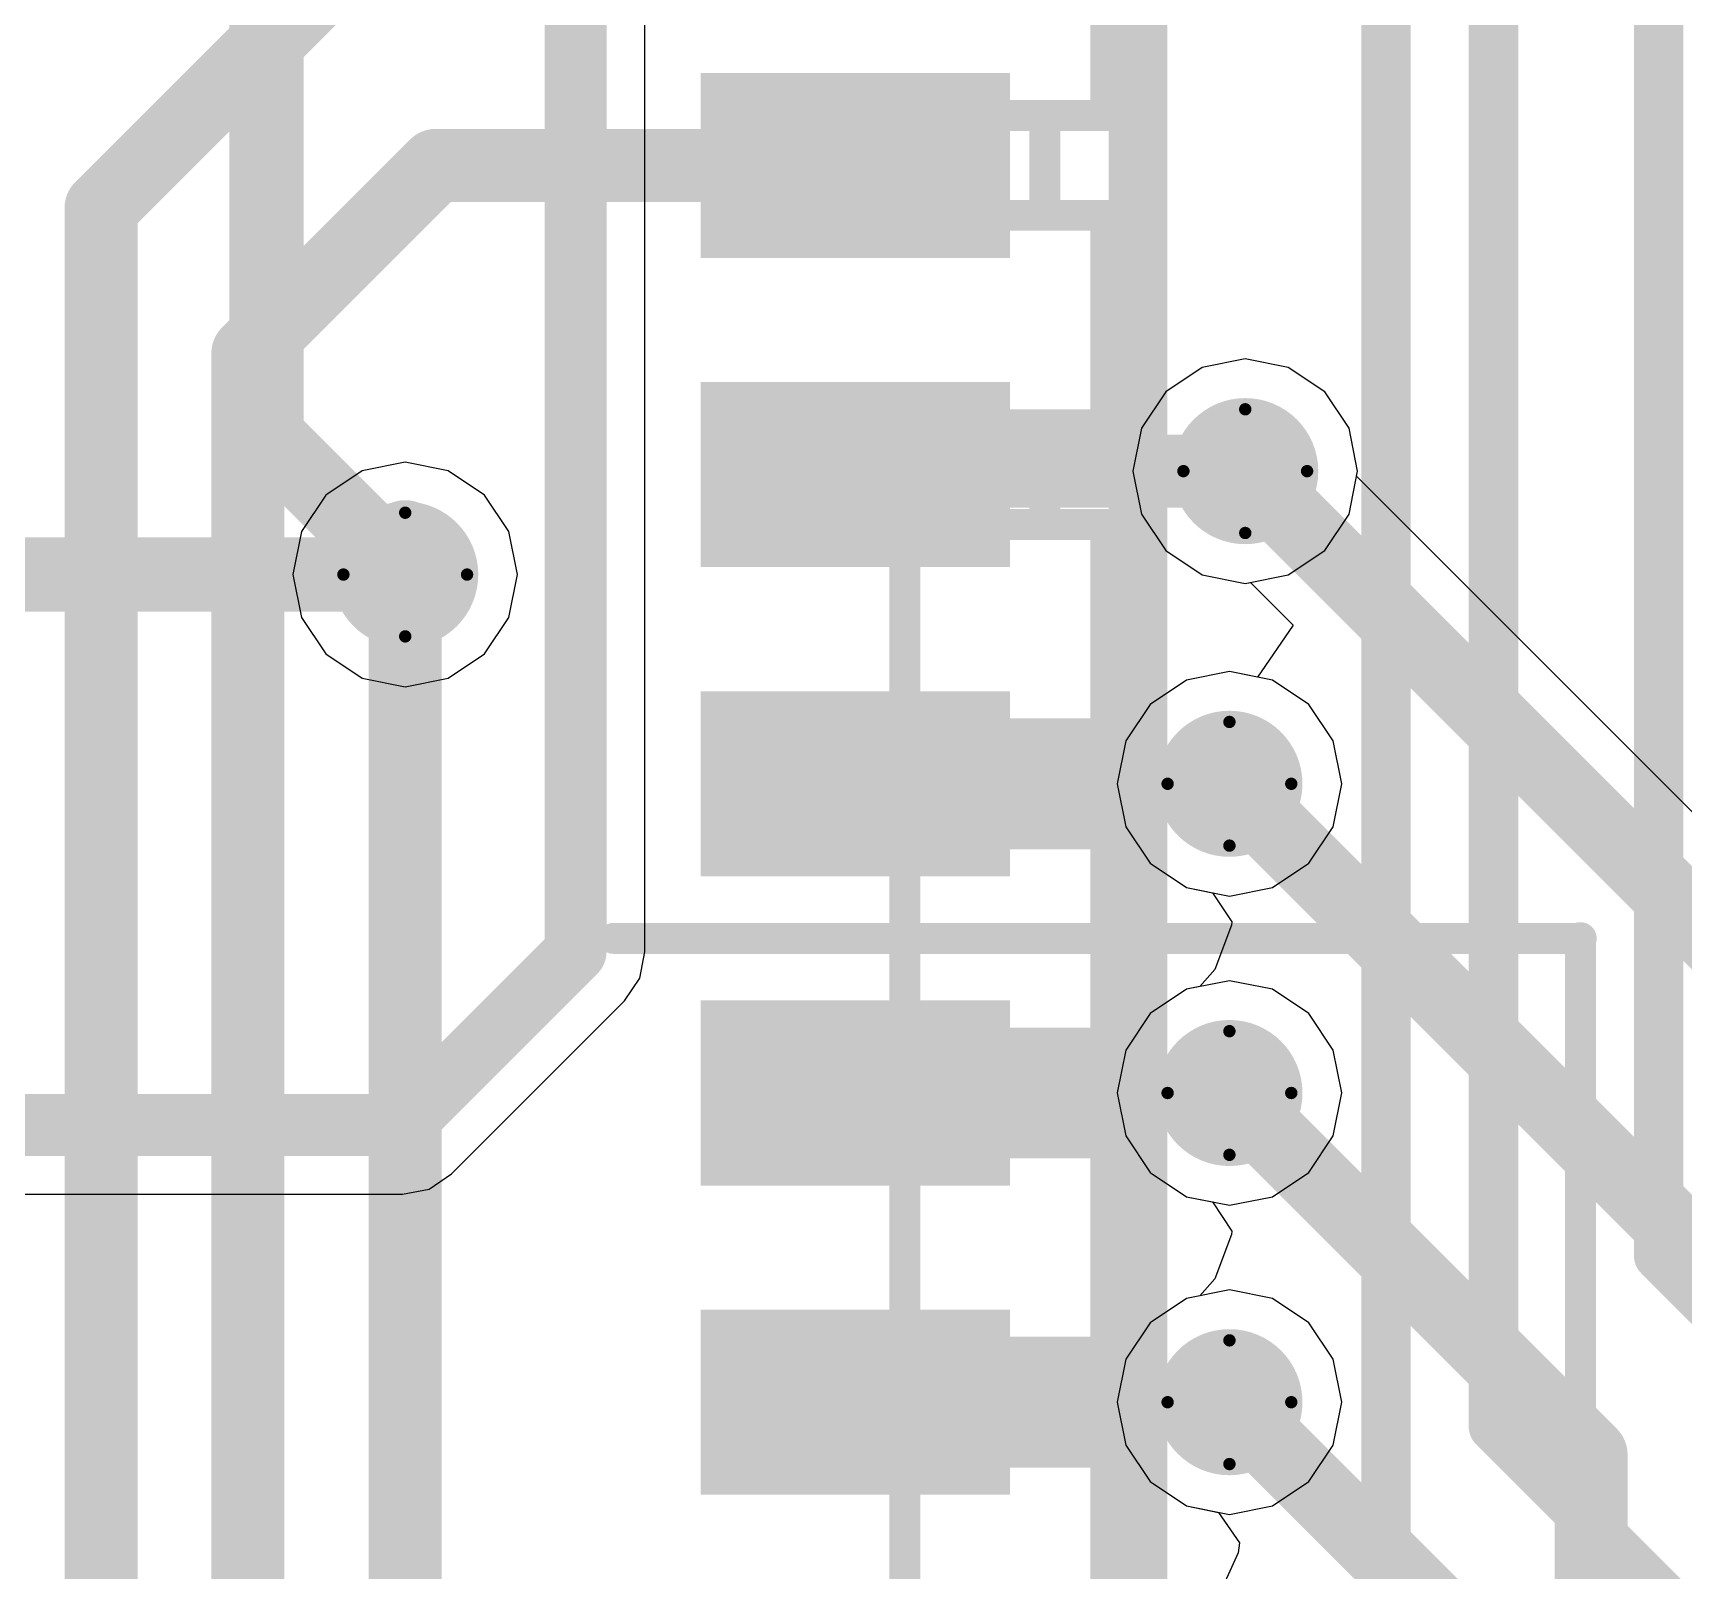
# Model space of a CAD drawing. Header units: millimetres. Extents: x -16 to 330, y -45 to 150.
# Drawn here: x 66.28 to 73.06, y 46.91 to 53.23 of the extents above; entities that cross this region are included whole.
import ezdxf

# ---------------------------------------------------------------- set-up
doc = ezdxf.new("R2010")
doc.units = ezdxf.units.MM
for name, color, linetype in [('BottomLayer', 5, 'Continuous'), ('BottomSolder', 6, 'Continuous'), ('DrillDrawing', 1, 'Continuous'), ('Mechanical13', 56, 'Continuous'), ('MidLayer1', 16, 'Continuous'), ('MidLayer2', 76, 'Continuous'), ('TopLayer', 1, 'Continuous'), ('TopPaste', 8, 'Continuous'), ('TopSolder', 216, 'Continuous'), ('ViaHoleLayer', 16, 'Continuous')]:
    doc.layers.add(name, color=color, linetype=linetype)

# ---------------------------------------------------------------- blocks, each defined once
blk = doc.blocks.new('16_SOIC_72')
at = {"layer": 'TopLayer'}
for points in [[(5.085, -2.16), (6.355, -2.16), (6.355, -2.92), (5.085, -2.92)], [(5.085, -3.43), (6.355, -3.43), (6.355, -4.19), (5.085, -4.19)], [(5.085, -4.7), (6.355, -4.7), (6.355, -5.46), (5.085, -5.46)], [(5.085, -5.97), (6.355, -5.97), (6.355, -6.73), (5.085, -6.73)], [(5.085, -7.24), (6.355, -7.24), (6.355, -8), (5.085, -8)]]:
    blk.add_hatch(color=1, dxfattribs=at).paths.add_polyline_path(points)
at = {"layer": 'TopPaste'}
for points in [[(5.085, -2.16), (6.355, -2.16), (6.355, -2.92), (5.085, -2.92)], [(5.085, -3.43), (6.355, -3.43), (6.355, -4.19), (5.085, -4.19)], [(5.085, -4.7), (6.355, -4.7), (6.355, -5.46), (5.085, -5.46)], [(5.085, -5.97), (6.355, -5.97), (6.355, -6.73), (5.085, -6.73)], [(5.085, -7.24), (6.355, -7.24), (6.355, -8), (5.085, -8)]]:
    blk.add_hatch(color=8, dxfattribs=at).paths.add_polyline_path(points)
at = {"layer": 'TopSolder'}
for points in [[(5.085, -2.16), (6.355, -2.16), (6.355, -2.92), (5.085, -2.92)], [(5.085, -3.43), (6.355, -3.43), (6.355, -4.19), (5.085, -4.19)], [(5.085, -4.7), (6.355, -4.7), (6.355, -5.46), (5.085, -5.46)], [(5.085, -5.97), (6.355, -5.97), (6.355, -6.73), (5.085, -6.73)], [(5.085, -7.24), (6.355, -7.24), (6.355, -8), (5.085, -8)]]:
    blk.add_hatch(color=216, dxfattribs=at).paths.add_polyline_path(points)

msp = doc.modelspace()

# ---------------------------------------------------------------- hatches: boundary and pattern name
at = {"layer": 'BottomLayer'}
h = msp.add_hatch(color=5, dxfattribs=at)
edge = h.paths.add_edge_path()
edge.add_arc((71.2544, 51.428), 0.3, 0, 360)
h = msp.add_hatch(color=5, dxfattribs=at)
edge = h.paths.add_edge_path()
edge.add_arc((67.8039, 51.0032), 0.3, 0, 360)
h = msp.add_hatch(color=5, dxfattribs=at)
edge = h.paths.add_edge_path()
edge.add_arc((71.1894, 50.1438), 0.3, 0, 360)
h = msp.add_hatch(color=5, dxfattribs=at)
edge = h.paths.add_edge_path()
edge.add_arc((71.1894, 48.8738), 0.3, 0, 360)
h = msp.add_hatch(color=5, dxfattribs=at)
edge = h.paths.add_edge_path()
edge.add_arc((71.1894, 47.6038), 0.3, 0, 360)
at = {"layer": 'BottomSolder'}
h = msp.add_hatch(color=6, dxfattribs=at)
edge = h.paths.add_edge_path()
edge.add_arc((71.2544, 51.428), 0.15, 0, 360)
h = msp.add_hatch(color=6, dxfattribs=at)
edge = h.paths.add_edge_path()
edge.add_arc((67.8039, 51.0032), 0.15, 0, 360)
h = msp.add_hatch(color=6, dxfattribs=at)
edge = h.paths.add_edge_path()
edge.add_arc((71.1894, 50.1438), 0.15, 0, 360)
h = msp.add_hatch(color=6, dxfattribs=at)
edge = h.paths.add_edge_path()
edge.add_arc((71.1894, 48.8738), 0.15, 0, 360)
h = msp.add_hatch(color=6, dxfattribs=at)
edge = h.paths.add_edge_path()
edge.add_arc((71.1894, 47.6038), 0.15, 0, 360)
at = {"layer": 'MidLayer1'}
h = msp.add_hatch(color=16, dxfattribs=at)
edge = h.paths.add_edge_path()
edge.add_arc((71.2544, 51.428), 0.3, 0, 360)
h = msp.add_hatch(color=16, dxfattribs=at)
edge = h.paths.add_edge_path()
edge.add_arc((67.8039, 51.0032), 0.3, 0, 360)
h = msp.add_hatch(color=16, dxfattribs=at)
edge = h.paths.add_edge_path()
edge.add_arc((71.1894, 50.1438), 0.3, 0, 360)
h = msp.add_hatch(color=16, dxfattribs=at)
edge = h.paths.add_edge_path()
edge.add_arc((71.1894, 48.8738), 0.3, 0, 360)
h = msp.add_hatch(color=16, dxfattribs=at)
edge = h.paths.add_edge_path()
edge.add_arc((71.1894, 47.6038), 0.3, 0, 360)
at = {"layer": 'MidLayer2'}
h = msp.add_hatch(color=76, dxfattribs=at)
edge = h.paths.add_edge_path()
edge.add_arc((71.2544, 51.428), 0.3, 0, 360)
h = msp.add_hatch(color=76, dxfattribs=at)
edge = h.paths.add_edge_path()
edge.add_arc((67.8039, 51.0032), 0.3, 0, 360)
h = msp.add_hatch(color=76, dxfattribs=at)
edge = h.paths.add_edge_path()
edge.add_arc((71.1894, 50.1438), 0.3, 0, 360)
h = msp.add_hatch(color=76, dxfattribs=at)
edge = h.paths.add_edge_path()
edge.add_arc((71.1894, 48.8738), 0.3, 0, 360)
h = msp.add_hatch(color=76, dxfattribs=at)
edge = h.paths.add_edge_path()
edge.add_arc((71.1894, 47.6038), 0.3, 0, 360)
at = {"layer": 'TopLayer'}
h = msp.add_hatch(color=1, dxfattribs=at)
edge = h.paths.add_edge_path()
edge.add_arc((71.2544, 51.428), 0.3, 0, 360)
h = msp.add_hatch(color=1, dxfattribs=at)
edge = h.paths.add_edge_path()
edge.add_arc((67.8039, 51.0032), 0.3, 0, 360)
h = msp.add_hatch(color=1, dxfattribs=at)
edge = h.paths.add_edge_path()
edge.add_arc((71.1894, 50.1438), 0.3, 0, 360)
h = msp.add_hatch(color=1, dxfattribs=at)
edge = h.paths.add_edge_path()
edge.add_arc((71.1894, 48.8738), 0.3, 0, 360)
h = msp.add_hatch(color=1, dxfattribs=at)
edge = h.paths.add_edge_path()
edge.add_arc((71.1894, 47.6038), 0.3, 0, 360)
at = {"layer": 'TopSolder'}
h = msp.add_hatch(color=216, dxfattribs=at)
edge = h.paths.add_edge_path()
edge.add_arc((71.2544, 51.428), 0.15, 0, 360)
h = msp.add_hatch(color=216, dxfattribs=at)
edge = h.paths.add_edge_path()
edge.add_arc((67.8039, 51.0032), 0.15, 0, 360)
h = msp.add_hatch(color=216, dxfattribs=at)
edge = h.paths.add_edge_path()
edge.add_arc((71.1894, 50.1438), 0.15, 0, 360)
h = msp.add_hatch(color=216, dxfattribs=at)
edge = h.paths.add_edge_path()
edge.add_arc((71.1894, 48.8738), 0.15, 0, 360)
h = msp.add_hatch(color=216, dxfattribs=at)
edge = h.paths.add_edge_path()
edge.add_arc((71.1894, 47.6038), 0.15, 0, 360)
at = {"layer": 'ViaHoleLayer'}
h = msp.add_hatch(color=16, dxfattribs=at)
edge = h.paths.add_edge_path()
edge.add_arc((71.2544, 51.428), 0.15, 0, 360)
h = msp.add_hatch(color=16, dxfattribs=at)
edge = h.paths.add_edge_path()
edge.add_arc((67.8039, 51.0032), 0.15, 0, 360)
h = msp.add_hatch(color=16, dxfattribs=at)
edge = h.paths.add_edge_path()
edge.add_arc((71.1894, 50.1438), 0.15, 0, 360)
h = msp.add_hatch(color=16, dxfattribs=at)
edge = h.paths.add_edge_path()
edge.add_arc((71.1894, 48.8738), 0.15, 0, 360)
h = msp.add_hatch(color=16, dxfattribs=at)
edge = h.paths.add_edge_path()
edge.add_arc((71.1894, 47.6038), 0.15, 0, 360)

# ---------------------------------------------------------------- linework, layer by layer
at = {"layer": 'BottomLayer'}
for p, q in [((68.7887, 49.4538), (68.7887, 54.5189)), ((71.2544, 51.8893), (71.0779, 51.8542)), ((71.431, 51.8542), (71.2544, 51.8893)), ((71.0779, 51.8542), (70.9283, 51.7542)), ((71.5806, 51.7542), (71.431, 51.8542)), ((70.9283, 51.7542), (70.8283, 51.6046)), ((71.6806, 51.6046), (71.5806, 51.7542)), ((70.8283, 51.6046), (70.7932, 51.428)), ((71.7157, 51.428), (71.6806, 51.6046)), ((70.7932, 51.428), (70.8283, 51.2515)), ((71.7115, 51.407), (71.7157, 51.428)), ((73.9563, 49.1622), (71.7115, 51.407)), ((70.8283, 51.2515), (70.9283, 51.1019)), ((70.9283, 51.1019), (71.0779, 51.0019)), ((71.0779, 51.0019), (71.2544, 50.9668)), ((71.2544, 50.9668), (71.2755, 50.971)), ((71.2755, 50.971), (71.4512, 50.7952)), ((71.4512, 50.7952), (71.3052, 50.582)), ((71.1894, 50.6051), (71.0129, 50.57)), ((71.3052, 50.582), (71.1894, 50.6051)), ((71.0129, 50.57), (70.8633, 50.47)), ((70.8633, 50.47), (70.7633, 50.3203)), ((70.7633, 50.3203), (70.7282, 50.1438)), ((70.7282, 50.1438), (70.7633, 49.9673)), ((70.7633, 49.9673), (70.8633, 49.8176)), ((70.8633, 49.8176), (71.0129, 49.7177)), ((71.0129, 49.7177), (71.1204, 49.6963)), ((71.1204, 49.6963), (71.199, 49.5763)), ((71.199, 49.5763), (71.1985, 49.5628)), ((71.1985, 49.5628), (71.1293, 49.3805)), ((68.767, 49.3448), (68.7887, 49.4538)), ((68.7887, 49.4538), (68.7887, 49.4538)), ((71.1293, 49.3805), (71.0672, 49.3108)), ((68.7052, 49.2524), (68.767, 49.3448)), ((71.0672, 49.3108), (71.0129, 49.3)), ((67.994, 48.5412), (68.7052, 49.2524)), ((68.7052, 49.2524), (68.7052, 49.2524)), ((71.0129, 49.3), (70.8633, 49.2)), ((70.8633, 49.2), (70.7633, 49.0503)), ((70.7633, 49.0503), (70.7282, 48.8738)), ((70.7282, 48.8738), (70.7633, 48.6973)), ((70.7633, 48.6973), (70.8633, 48.5476)), ((67.9016, 48.4794), (67.994, 48.5412)), ((70.8633, 48.5476), (71.0129, 48.4477)), ((41.4782, 48.4577), (67.7926, 48.4577)), ((67.7926, 48.4577), (67.9016, 48.4794)), ((67.7926, 48.4577), (67.7926, 48.4577)), ((71.0129, 48.4477), (71.1204, 48.4263)), ((71.1204, 48.4263), (71.199, 48.3063)), ((71.1985, 48.2928), (71.1293, 48.1105)), ((71.199, 48.3063), (71.1985, 48.2928)), ((71.1293, 48.1105), (71.0672, 48.0408)), ((71.0129, 48.03), (70.8633, 47.93)), ((71.0672, 48.0408), (71.0129, 48.03)), ((70.8633, 47.93), (70.7633, 47.7803)), ((70.7633, 47.7803), (70.7282, 47.6038)), ((70.7282, 47.6038), (70.7633, 47.4273)), ((70.7633, 47.4273), (70.8633, 47.2776)), ((70.8633, 47.2776), (71.0129, 47.1777)), ((71.0129, 47.1777), (71.145, 47.1514)), ((71.145, 47.1514), (71.2301, 47.0259)), ((71.2301, 47.0259), (71.2256, 46.9855)), ((71.2256, 46.9855), (71.128, 46.7721))]:
    msp.add_line(p, q, dxfattribs=at)
for points, const_width in [([(68.5038, 49.4538), (68.5038, 56.642)], 0.254), ([(67.2338, 51.5734), (67.2338, 55.2646)], 0.3048), ([(67.2338, 51.5734), (67.8039, 51.0032)], 0.3048), ([(71.2544, 51.428), (73.7383, 48.9442)], 0.3), ([(71.2544, 51.428), (71.2544, 51.428)], 0.3), ([(43.0993, 51.0032), (67.8039, 51.0032)], 0.3048), ([(71.1894, 50.1438), (73.2089, 48.1244)], 0.3), ([(67.7926, 48.7426), (68.5038, 49.4538)], 0.254), ([(71.1894, 48.8738), (72.6749, 47.3883)], 0.3), ([(41.4782, 48.7426), (67.7926, 48.7426)], 0.254), ([(71.1894, 47.6038), (72.1076, 46.6856)], 0.3), ([(72.6749, 42.3164), (72.6749, 47.3883)], 0.3)]:
    msp.add_lwpolyline(points, dxfattribs=dict(at, const_width=const_width))
for points, const_width in [([(67.1576, 51.5734, 1), (67.31, 51.5734, 1)], 0.1524), ([(67.1576, 51.5734, 1), (67.31, 51.5734, 1)], 0.1524), ([(71.1794, 51.428, 1), (71.3294, 51.428, 1)], 0.15), ([(71.1794, 51.428, 1), (71.3294, 51.428, 1)], 0.15), ([(71.1794, 51.428, 1), (71.3294, 51.428, 1)], 0.15), ([(67.7277, 51.0032, 1), (67.8801, 51.0032, 1)], 0.1524), ([(67.7277, 51.0032, 1), (67.8801, 51.0032, 1)], 0.1524), ([(71.1144, 50.1438, 1), (71.2644, 50.1438, 1)], 0.15), ([(68.4403, 49.4538, 1), (68.5673, 49.4538, 1)], 0.127), ([(68.4403, 49.4538, 1), (68.5673, 49.4538, 1)], 0.127), ([(71.1144, 48.8738, 1), (71.2644, 48.8738, 1)], 0.15), ([(67.7291, 48.7426, 1), (67.8561, 48.7426, 1)], 0.127), ([(67.7291, 48.7426, 1), (67.8561, 48.7426, 1)], 0.127), ([(71.1144, 47.6038, 1), (71.2644, 47.6038, 1)], 0.15), ([(72.5999, 47.3883, 1), (72.7499, 47.3883, 1)], 0.15), ([(72.5999, 47.3883, 1), (72.7499, 47.3883, 1)], 0.15)]:
    msp.add_lwpolyline(points, format="xyb", close=True, dxfattribs=dict(at, const_width=const_width))
at = {"layer": 'DrillDrawing', "const_width": 0.0508}
for points in [[(71.0004, 51.428), (71.2544, 51.682)], [(71.2544, 51.682), (71.5084, 51.428)], [(71.0004, 51.428), (71.2544, 51.174)], [(71.2544, 51.174), (71.5084, 51.428)], [(67.5499, 51.0032), (67.8039, 51.2572)], [(67.8039, 51.2572), (68.0579, 51.0032)], [(67.5499, 51.0032), (67.8039, 50.7492)], [(67.8039, 50.7492), (68.0579, 51.0032)], [(70.9354, 50.1438), (71.1894, 50.3978)], [(71.1894, 50.3978), (71.4434, 50.1438)], [(70.9354, 50.1438), (71.1894, 49.8898)], [(71.1894, 49.8898), (71.4434, 50.1438)], [(70.9354, 48.8738), (71.1894, 49.1278)], [(71.1894, 49.1278), (71.4434, 48.8738)], [(70.9354, 48.8738), (71.1894, 48.6198)], [(71.1894, 48.6198), (71.4434, 48.8738)], [(70.9354, 47.6038), (71.1894, 47.8578)], [(71.1894, 47.8578), (71.4434, 47.6038)], [(70.9354, 47.6038), (71.1894, 47.3498)], [(71.1894, 47.3498), (71.4434, 47.6038)]]:
    msp.add_lwpolyline(points, dxfattribs=at)
at = {"layer": 'DrillDrawing', "const_width": 0.0254}
for points in [[(71.2417, 51.682, 1), (71.2671, 51.682, 1)], [(71.2417, 51.682, 1), (71.2671, 51.682, 1)], [(70.9877, 51.428, 1), (71.0131, 51.428, 1)], [(70.9877, 51.428, 1), (71.0131, 51.428, 1)], [(71.4957, 51.428, 1), (71.5211, 51.428, 1)], [(71.4957, 51.428, 1), (71.5211, 51.428, 1)], [(67.7912, 51.2572, 1), (67.8166, 51.2572, 1)], [(67.7912, 51.2572, 1), (67.8166, 51.2572, 1)], [(71.2417, 51.174, 1), (71.2671, 51.174, 1)], [(71.2417, 51.174, 1), (71.2671, 51.174, 1)], [(67.5372, 51.0032, 1), (67.5626, 51.0032, 1)], [(67.5372, 51.0032, 1), (67.5626, 51.0032, 1)], [(68.0452, 51.0032, 1), (68.0706, 51.0032, 1)], [(68.0452, 51.0032, 1), (68.0706, 51.0032, 1)], [(67.7912, 50.7492, 1), (67.8166, 50.7492, 1)], [(67.7912, 50.7492, 1), (67.8166, 50.7492, 1)], [(71.1767, 50.3978, 1), (71.2021, 50.3978, 1)], [(71.1767, 50.3978, 1), (71.2021, 50.3978, 1)], [(70.9227, 50.1438, 1), (70.9481, 50.1438, 1)], [(70.9227, 50.1438, 1), (70.9481, 50.1438, 1)], [(71.4307, 50.1438, 1), (71.4561, 50.1438, 1)], [(71.4307, 50.1438, 1), (71.4561, 50.1438, 1)], [(71.1767, 49.8898, 1), (71.2021, 49.8898, 1)], [(71.1767, 49.8898, 1), (71.2021, 49.8898, 1)], [(71.1767, 49.1278, 1), (71.2021, 49.1278, 1)], [(71.1767, 49.1278, 1), (71.2021, 49.1278, 1)], [(70.9227, 48.8738, 1), (70.9481, 48.8738, 1)], [(70.9227, 48.8738, 1), (70.9481, 48.8738, 1)], [(71.4307, 48.8738, 1), (71.4561, 48.8738, 1)], [(71.4307, 48.8738, 1), (71.4561, 48.8738, 1)], [(71.1767, 48.6198, 1), (71.2021, 48.6198, 1)], [(71.1767, 48.6198, 1), (71.2021, 48.6198, 1)], [(71.1767, 47.8578, 1), (71.2021, 47.8578, 1)], [(71.1767, 47.8578, 1), (71.2021, 47.8578, 1)], [(70.9227, 47.6038, 1), (70.9481, 47.6038, 1)], [(70.9227, 47.6038, 1), (70.9481, 47.6038, 1)], [(71.4307, 47.6038, 1), (71.4561, 47.6038, 1)], [(71.4307, 47.6038, 1), (71.4561, 47.6038, 1)], [(71.1767, 47.3498, 1), (71.2021, 47.3498, 1)], [(71.1767, 47.3498, 1), (71.2021, 47.3498, 1)]]:
    msp.add_lwpolyline(points, format="xyb", close=True, dxfattribs=at)
at = {"layer": 'Mechanical13', "const_width": 0.127}
for points in [[(70.7562, 44.7713), (70.7562, 54.2463)], [(70.8711, 44.8287), (70.8711, 54.1889)], [(70.6812, 52.8888), (70.6812, 53.7488)], [(69.6312, 52.8888), (70.0312, 52.8888)], [(69.6312, 52.4788), (69.6312, 52.8888)], [(70.0312, 52.8888), (70.1312, 52.8888)], [(70.0312, 52.4788), (70.0312, 52.8888)], [(70.1312, 52.8888), (70.4312, 52.8888)], [(70.1312, 52.4788), (70.1312, 52.8888)], [(70.4312, 52.8888), (70.7562, 52.8888)], [(70.4312, 52.4788), (70.4312, 52.8888)], [(69.6312, 52.4788), (70.0312, 52.4788)], [(70.0312, 52.4788), (70.1312, 52.4788)], [(70.1312, 52.4788), (70.4312, 52.4788)], [(70.4312, 52.4788), (70.7562, 52.4788)], [(70.6812, 51.6188), (70.6812, 52.4788)], [(69.6312, 51.2088), (69.6312, 51.6188)], [(69.6312, 51.6188), (70.0312, 51.6188)], [(69.8562, 43.7088), (69.8562, 51.6535)], [(69.8562, 43.7088), (69.8562, 51.6535)], [(70.0312, 51.6188), (70.1312, 51.6188)], [(70.0312, 51.2088), (70.0312, 51.6188)], [(70.1312, 51.6188), (70.4312, 51.6188)], [(70.1312, 51.2088), (70.1312, 51.6188)], [(70.4312, 51.2088), (70.4312, 51.6188)], [(70.4312, 51.6188), (70.7562, 51.6188)], [(69.6312, 51.2088), (70.0312, 51.2088)], [(70.0312, 51.2088), (70.1312, 51.2088)], [(70.1312, 51.2088), (70.4312, 51.2088)], [(70.4312, 51.2088), (70.7562, 51.2088)], [(70.6812, 50.3488), (70.6812, 51.2088)], [(69.6312, 50.3488), (70.0312, 50.3488)], [(69.6312, 49.9388), (69.6312, 50.3488)], [(70.0312, 50.3488), (70.1312, 50.3488)], [(70.0312, 49.9388), (70.0312, 50.3488)], [(70.1312, 50.3488), (70.4312, 50.3488)], [(70.1312, 49.9388), (70.1312, 50.3488)], [(70.4312, 49.9388), (70.4312, 50.3488)], [(70.4312, 50.3488), (70.7562, 50.3488)], [(69.6312, 49.9388), (70.0312, 49.9388)], [(70.0312, 49.9388), (70.1312, 49.9388)], [(70.1312, 49.9388), (70.4312, 49.9388)], [(70.4312, 49.9388), (70.7562, 49.9388)], [(70.6812, 49.0788), (70.6812, 49.9388)], [(68.6589, 49.5088), (72.6312, 49.5088)], [(68.6589, 49.5088), (72.6312, 49.5088)], [(72.6312, 41.5641), (72.6312, 49.5088)], [(72.6312, 41.5641), (72.6312, 49.5088)], [(69.6312, 49.0788), (70.0312, 49.0788)], [(69.6312, 48.6688), (69.6312, 49.0788)], [(70.0312, 49.0788), (70.1312, 49.0788)], [(70.0312, 48.6688), (70.0312, 49.0788)], [(70.1312, 49.0788), (70.4312, 49.0788)], [(70.1312, 48.6688), (70.1312, 49.0788)], [(70.4312, 48.6688), (70.4312, 49.0788)], [(70.4312, 49.0788), (70.7562, 49.0788)], [(69.6312, 48.6688), (70.0312, 48.6688)], [(70.0312, 48.6688), (70.1312, 48.6688)], [(70.1312, 48.6688), (70.4312, 48.6688)], [(70.4312, 48.6688), (70.7562, 48.6688)], [(70.6812, 47.8088), (70.6812, 48.6688)], [(69.6312, 47.8088), (70.0312, 47.8088)], [(69.6312, 47.3988), (69.6312, 47.8088)], [(70.0312, 47.8088), (70.1312, 47.8088)], [(70.0312, 47.3988), (70.0312, 47.8088)], [(70.1312, 47.8088), (70.4312, 47.8088)], [(70.1312, 47.3988), (70.1312, 47.8088)], [(70.4312, 47.8088), (70.7562, 47.8088)], [(70.4312, 47.3988), (70.4312, 47.8088)], [(69.6312, 47.3988), (70.0312, 47.3988)], [(70.0312, 47.3988), (70.1312, 47.3988)], [(70.1312, 47.3988), (70.4312, 47.3988)], [(70.4312, 47.3988), (70.7562, 47.3988)], [(70.6812, 46.5388), (70.6812, 47.3988)]]:
    msp.add_lwpolyline(points, dxfattribs=at)
at = {"layer": 'Mechanical13'}
for points, const_width in [([(69.5995, 52.8888, 1), (69.663, 52.8888, 1)], 0.0635), ([(69.5995, 52.8888, 1), (69.663, 52.8888, 1)], 0.0635), ([(69.9995, 52.8888, 1), (70.063, 52.8888, 1)], 0.0635), ([(69.9995, 52.8888, 1), (70.063, 52.8888, 1)], 0.0635), ([(69.9995, 52.8888, 1), (70.063, 52.8888, 1)], 0.0635), ([(70.0995, 52.8888, 1), (70.163, 52.8888, 1)], 0.0635), ([(70.0995, 52.8888, 1), (70.163, 52.8888, 1)], 0.0635), ([(70.0995, 52.8888, 1), (70.163, 52.8888, 1)], 0.0635), ([(70.3995, 52.8888, 1), (70.463, 52.8888, 1)], 0.0635), ([(70.3995, 52.8888, 1), (70.463, 52.8888, 1)], 0.0635), ([(70.3995, 52.8888, 1), (70.463, 52.8888, 1)], 0.0635), ([(70.6495, 52.8888, 1), (70.713, 52.8888, 1)], 0.0635), ([(70.7245, 52.8888, 1), (70.788, 52.8888, 1)], 0.0635), ([(69.5995, 52.4788, 1), (69.663, 52.4788, 1)], 0.0635), ([(69.5995, 52.4788, 1), (69.663, 52.4788, 1)], 0.0635), ([(69.9995, 52.4788, 1), (70.063, 52.4788, 1)], 0.0635), ([(69.9995, 52.4788, 1), (70.063, 52.4788, 1)], 0.0635), ([(69.9995, 52.4788, 1), (70.063, 52.4788, 1)], 0.0635), ([(70.0995, 52.4788, 1), (70.163, 52.4788, 1)], 0.0635), ([(70.0995, 52.4788, 1), (70.163, 52.4788, 1)], 0.0635), ([(70.0995, 52.4788, 1), (70.163, 52.4788, 1)], 0.0635), ([(70.3995, 52.4788, 1), (70.463, 52.4788, 1)], 0.0635), ([(70.3995, 52.4788, 1), (70.463, 52.4788, 1)], 0.0635), ([(70.3995, 52.4788, 1), (70.463, 52.4788, 1)], 0.0635), ([(70.6495, 52.4788, 1), (70.713, 52.4788, 1)], 0.0635), ([(70.7245, 52.4788, 1), (70.788, 52.4788, 1)], 0.0635), ([(69.5995, 51.6188, 1), (69.663, 51.6188, 1)], 0.0635), ([(69.5995, 51.6188, 1), (69.663, 51.6188, 1)], 0.0635), ([(69.8245, 51.6535, 1), (69.888, 51.6535, 1)], 0.0635), ([(69.8245, 51.6535, 1), (69.888, 51.6535, 1)], 0.0635), ([(69.9995, 51.6188, 1), (70.063, 51.6188, 1)], 0.0635), ([(69.9995, 51.6188, 1), (70.063, 51.6188, 1)], 0.0635), ([(69.9995, 51.6188, 1), (70.063, 51.6188, 1)], 0.0635), ([(70.0995, 51.6188, 1), (70.163, 51.6188, 1)], 0.0635), ([(70.0995, 51.6188, 1), (70.163, 51.6188, 1)], 0.0635), ([(70.0995, 51.6188, 1), (70.163, 51.6188, 1)], 0.0635), ([(70.3995, 51.6188, 1), (70.463, 51.6188, 1)], 0.0635), ([(70.3995, 51.6188, 1), (70.463, 51.6188, 1)], 0.0635), ([(70.3995, 51.6188, 1), (70.463, 51.6188, 1)], 0.0635), ([(70.6495, 51.6188, 1), (70.713, 51.6188, 1)], 0.0635), ([(70.7245, 51.6188, 1), (70.788, 51.6188, 1)], 0.0635), ([(69.5995, 51.2088, 1), (69.663, 51.2088, 1)], 0.0635), ([(69.5995, 51.2088, 1), (69.663, 51.2088, 1)], 0.0635), ([(69.9995, 51.2088, 1), (70.063, 51.2088, 1)], 0.0635), ([(69.9995, 51.2088, 1), (70.063, 51.2088, 1)], 0.0635), ([(69.9995, 51.2088, 1), (70.063, 51.2088, 1)], 0.0635), ([(70.0995, 51.2088, 1), (70.163, 51.2088, 1)], 0.0635), ([(70.0995, 51.2088, 1), (70.163, 51.2088, 1)], 0.0635), ([(70.0995, 51.2088, 1), (70.163, 51.2088, 1)], 0.0635), ([(70.3995, 51.2088, 1), (70.463, 51.2088, 1)], 0.0635), ([(70.3995, 51.2088, 1), (70.463, 51.2088, 1)], 0.0635), ([(70.3995, 51.2088, 1), (70.463, 51.2088, 1)], 0.0635), ([(70.6495, 51.2088, 1), (70.713, 51.2088, 1)], 0.0635), ([(70.7245, 51.2088, 1), (70.788, 51.2088, 1)], 0.0635), ([(69.5995, 50.3488, 1), (69.663, 50.3488, 1)], 0.0635), ([(69.5995, 50.3488, 1), (69.663, 50.3488, 1)], 0.0635), ([(69.9995, 50.3488, 1), (70.063, 50.3488, 1)], 0.0635), ([(69.9995, 50.3488, 1), (70.063, 50.3488, 1)], 0.0635), ([(69.9995, 50.3488, 1), (70.063, 50.3488, 1)], 0.0635), ([(70.0995, 50.3488, 1), (70.163, 50.3488, 1)], 0.0635), ([(70.0995, 50.3488, 1), (70.163, 50.3488, 1)], 0.0635), ([(70.0995, 50.3488, 1), (70.163, 50.3488, 1)], 0.0635), ([(70.3995, 50.3488, 1), (70.463, 50.3488, 1)], 0.0635), ([(70.3995, 50.3488, 1), (70.463, 50.3488, 1)], 0.0635), ([(70.3995, 50.3488, 1), (70.463, 50.3488, 1)], 0.0635), ([(70.6495, 50.3488, 1), (70.713, 50.3488, 1)], 0.0635), ([(70.7245, 50.3488, 1), (70.788, 50.3488, 1)], 0.0635), ([(69.5995, 49.9388, 1), (69.663, 49.9388, 1)], 0.0635), ([(69.5995, 49.9388, 1), (69.663, 49.9388, 1)], 0.0635), ([(69.9995, 49.9388, 1), (70.063, 49.9388, 1)], 0.0635), ([(69.9995, 49.9388, 1), (70.063, 49.9388, 1)], 0.0635), ([(69.9995, 49.9388, 1), (70.063, 49.9388, 1)], 0.0635), ([(70.0995, 49.9388, 1), (70.163, 49.9388, 1)], 0.0635), ([(70.0995, 49.9388, 1), (70.163, 49.9388, 1)], 0.0635), ([(70.0995, 49.9388, 1), (70.163, 49.9388, 1)], 0.0635), ([(70.3995, 49.9388, 1), (70.463, 49.9388, 1)], 0.0635), ([(70.3995, 49.9388, 1), (70.463, 49.9388, 1)], 0.0635), ([(70.3995, 49.9388, 1), (70.463, 49.9388, 1)], 0.0635), ([(70.6495, 49.9388, 1), (70.713, 49.9388, 1)], 0.0635), ([(70.7245, 49.9388, 1), (70.788, 49.9388, 1)], 0.0635), ([(68.6271, 49.5088, 1), (68.6906, 49.5088, 1)], 0.0635), ([(68.6271, 49.5088, 1), (68.6906, 49.5088, 1)], 0.0635), ([(72.6344, 49.5088, 1), (72.6281, 49.5088, 1)], 0.127), ([(72.6344, 49.5088, 1), (72.6281, 49.5088, 1)], 0.127), ([(72.5963, 49.5088, 1), (72.6598, 49.5088, 1)], 0.0635), ([(72.5963, 49.5088, 1), (72.6598, 49.5088, 1)], 0.0635), ([(72.5995, 49.5088, 1), (72.663, 49.5088, 1)], 0.0635), ([(72.5995, 49.5088, 1), (72.663, 49.5088, 1)], 0.0635), ([(72.5995, 49.5088, 1), (72.663, 49.5088, 1)], 0.0635), ([(72.5995, 49.5088, 1), (72.663, 49.5088, 1)], 0.0635), ([(72.6027, 49.5088, 1), (72.6662, 49.5088, 1)], 0.0635), ([(72.6027, 49.5088, 1), (72.6662, 49.5088, 1)], 0.0635), ([(69.5995, 49.0788, 1), (69.663, 49.0788, 1)], 0.0635), ([(69.5995, 49.0788, 1), (69.663, 49.0788, 1)], 0.0635), ([(69.9995, 49.0788, 1), (70.063, 49.0788, 1)], 0.0635), ([(69.9995, 49.0788, 1), (70.063, 49.0788, 1)], 0.0635), ([(69.9995, 49.0788, 1), (70.063, 49.0788, 1)], 0.0635), ([(70.0995, 49.0788, 1), (70.163, 49.0788, 1)], 0.0635), ([(70.0995, 49.0788, 1), (70.163, 49.0788, 1)], 0.0635), ([(70.0995, 49.0788, 1), (70.163, 49.0788, 1)], 0.0635), ([(70.3995, 49.0788, 1), (70.463, 49.0788, 1)], 0.0635), ([(70.3995, 49.0788, 1), (70.463, 49.0788, 1)], 0.0635), ([(70.3995, 49.0788, 1), (70.463, 49.0788, 1)], 0.0635), ([(70.6495, 49.0788, 1), (70.713, 49.0788, 1)], 0.0635), ([(70.7245, 49.0788, 1), (70.788, 49.0788, 1)], 0.0635), ([(69.5995, 48.6688, 1), (69.663, 48.6688, 1)], 0.0635), ([(69.5995, 48.6688, 1), (69.663, 48.6688, 1)], 0.0635), ([(69.9995, 48.6688, 1), (70.063, 48.6688, 1)], 0.0635), ([(69.9995, 48.6688, 1), (70.063, 48.6688, 1)], 0.0635), ([(69.9995, 48.6688, 1), (70.063, 48.6688, 1)], 0.0635), ([(70.0995, 48.6688, 1), (70.163, 48.6688, 1)], 0.0635), ([(70.0995, 48.6688, 1), (70.163, 48.6688, 1)], 0.0635), ([(70.0995, 48.6688, 1), (70.163, 48.6688, 1)], 0.0635), ([(70.3995, 48.6688, 1), (70.463, 48.6688, 1)], 0.0635), ([(70.3995, 48.6688, 1), (70.463, 48.6688, 1)], 0.0635), ([(70.3995, 48.6688, 1), (70.463, 48.6688, 1)], 0.0635), ([(70.6495, 48.6688, 1), (70.713, 48.6688, 1)], 0.0635), ([(70.7245, 48.6688, 1), (70.788, 48.6688, 1)], 0.0635), ([(69.5995, 47.8088, 1), (69.663, 47.8088, 1)], 0.0635), ([(69.5995, 47.8088, 1), (69.663, 47.8088, 1)], 0.0635), ([(69.9995, 47.8088, 1), (70.063, 47.8088, 1)], 0.0635), ([(69.9995, 47.8088, 1), (70.063, 47.8088, 1)], 0.0635), ([(69.9995, 47.8088, 1), (70.063, 47.8088, 1)], 0.0635), ([(70.0995, 47.8088, 1), (70.163, 47.8088, 1)], 0.0635), ([(70.0995, 47.8088, 1), (70.163, 47.8088, 1)], 0.0635), ([(70.0995, 47.8088, 1), (70.163, 47.8088, 1)], 0.0635), ([(70.3995, 47.8088, 1), (70.463, 47.8088, 1)], 0.0635), ([(70.3995, 47.8088, 1), (70.463, 47.8088, 1)], 0.0635), ([(70.3995, 47.8088, 1), (70.463, 47.8088, 1)], 0.0635), ([(70.6495, 47.8088, 1), (70.713, 47.8088, 1)], 0.0635), ([(70.7245, 47.8088, 1), (70.788, 47.8088, 1)], 0.0635), ([(69.5995, 47.3988, 1), (69.663, 47.3988, 1)], 0.0635), ([(69.5995, 47.3988, 1), (69.663, 47.3988, 1)], 0.0635), ([(69.9995, 47.3988, 1), (70.063, 47.3988, 1)], 0.0635), ([(69.9995, 47.3988, 1), (70.063, 47.3988, 1)], 0.0635), ([(69.9995, 47.3988, 1), (70.063, 47.3988, 1)], 0.0635), ([(70.0995, 47.3988, 1), (70.163, 47.3988, 1)], 0.0635), ([(70.0995, 47.3988, 1), (70.163, 47.3988, 1)], 0.0635), ([(70.0995, 47.3988, 1), (70.163, 47.3988, 1)], 0.0635), ([(70.3995, 47.3988, 1), (70.463, 47.3988, 1)], 0.0635), ([(70.3995, 47.3988, 1), (70.463, 47.3988, 1)], 0.0635), ([(70.3995, 47.3988, 1), (70.463, 47.3988, 1)], 0.0635), ([(70.6495, 47.3988, 1), (70.713, 47.3988, 1)], 0.0635), ([(70.7245, 47.3988, 1), (70.788, 47.3988, 1)], 0.0635)]:
    msp.add_lwpolyline(points, format="xyb", close=True, dxfattribs=dict(at, const_width=const_width))
at = {"layer": 'MidLayer1'}
for p, q in [((71.2544, 51.8893), (71.0779, 51.8542)), ((71.431, 51.8542), (71.2544, 51.8893)), ((71.0779, 51.8542), (70.9283, 51.7542)), ((71.5806, 51.7542), (71.431, 51.8542)), ((70.9283, 51.7542), (70.8283, 51.6046)), ((71.6806, 51.6046), (71.5806, 51.7542)), ((70.8283, 51.6046), (70.7932, 51.428)), ((71.7157, 51.428), (71.6806, 51.6046)), ((67.6274, 51.4294), (67.4778, 51.3294)), ((67.8039, 51.4645), (67.6274, 51.4294)), ((67.9805, 51.4294), (67.8039, 51.4645)), ((68.1301, 51.3294), (67.9805, 51.4294)), ((70.7932, 51.428), (70.8283, 51.2515)), ((71.6806, 51.2515), (71.7157, 51.428)), ((67.4778, 51.3294), (67.3778, 51.1797)), ((68.2301, 51.1797), (68.1301, 51.3294)), ((70.8283, 51.2515), (70.9283, 51.1019)), ((71.5806, 51.1019), (71.6806, 51.2515)), ((67.3778, 51.1797), (67.3427, 51.0032)), ((68.2652, 51.0032), (68.2301, 51.1797)), ((70.9283, 51.1019), (71.0779, 51.0019)), ((71.431, 51.0019), (71.5806, 51.1019)), ((67.3427, 51.0032), (67.3778, 50.8267)), ((68.2301, 50.8267), (68.2652, 51.0032)), ((71.0779, 51.0019), (71.2544, 50.9668)), ((71.2544, 50.9668), (71.431, 51.0019)), ((67.3778, 50.8267), (67.4778, 50.677)), ((68.1301, 50.677), (68.2301, 50.8267)), ((67.4778, 50.677), (67.6274, 50.5771)), ((67.9805, 50.5771), (68.1301, 50.677)), ((71.1894, 50.6051), (71.0129, 50.57)), ((71.3659, 50.57), (71.1894, 50.6051)), ((67.6274, 50.5771), (67.8039, 50.5419)), ((67.8039, 50.5419), (67.9805, 50.5771)), ((71.0129, 50.57), (70.8633, 50.47)), ((71.5156, 50.47), (71.3659, 50.57)), ((70.8633, 50.47), (70.7633, 50.3203)), ((71.6156, 50.3203), (71.5156, 50.47)), ((70.7633, 50.3203), (70.7282, 50.1438)), ((71.6507, 50.1438), (71.6156, 50.3203)), ((70.7282, 50.1438), (70.7633, 49.9673)), ((71.6156, 49.9673), (71.6507, 50.1438)), ((70.7633, 49.9673), (70.8633, 49.8176)), ((71.5156, 49.8176), (71.6156, 49.9673)), ((70.8633, 49.8176), (71.0129, 49.7177)), ((71.3659, 49.7177), (71.5156, 49.8176)), ((71.0129, 49.7177), (71.1894, 49.6825)), ((71.1894, 49.6825), (71.3659, 49.7177)), ((71.1894, 49.3351), (71.0129, 49.3)), ((71.3659, 49.3), (71.1894, 49.3351)), ((71.0129, 49.3), (70.8633, 49.2)), ((71.5156, 49.2), (71.3659, 49.3)), ((70.8633, 49.2), (70.7633, 49.0503)), ((71.6156, 49.0503), (71.5156, 49.2)), ((70.7633, 49.0503), (70.7282, 48.8738)), ((71.6507, 48.8738), (71.6156, 49.0503)), ((70.7282, 48.8738), (70.7633, 48.6973)), ((71.6156, 48.6973), (71.6507, 48.8738)), ((70.7633, 48.6973), (70.8633, 48.5476)), ((71.5156, 48.5476), (71.6156, 48.6973)), ((70.8633, 48.5476), (71.0129, 48.4477)), ((71.3659, 48.4477), (71.5156, 48.5476)), ((71.0129, 48.4477), (71.1894, 48.4125)), ((71.1894, 48.4125), (71.3659, 48.4477)), ((71.0129, 48.03), (70.8633, 47.93)), ((71.1894, 48.0651), (71.0129, 48.03)), ((71.3659, 48.03), (71.1894, 48.0651)), ((71.5156, 47.93), (71.3659, 48.03)), ((70.8633, 47.93), (70.7633, 47.7803)), ((71.6156, 47.7803), (71.5156, 47.93)), ((70.7633, 47.7803), (70.7282, 47.6038)), ((71.6507, 47.6038), (71.6156, 47.7803)), ((70.7282, 47.6038), (70.7633, 47.4273)), ((71.6156, 47.4273), (71.6507, 47.6038)), ((70.7633, 47.4273), (70.8633, 47.2776)), ((71.5156, 47.2776), (71.6156, 47.4273)), ((70.8633, 47.2776), (71.0129, 47.1777)), ((71.3659, 47.1777), (71.5156, 47.2776)), ((71.0129, 47.1777), (71.1894, 47.1425)), ((71.1894, 47.1425), (71.3659, 47.1777))]:
    msp.add_line(p, q, dxfattribs=at)
at = {"layer": 'MidLayer2'}
for p, q in [((71.2544, 51.8893), (71.0779, 51.8542)), ((71.431, 51.8542), (71.2544, 51.8893)), ((71.0779, 51.8542), (70.9283, 51.7542)), ((71.5806, 51.7542), (71.431, 51.8542)), ((70.9283, 51.7542), (70.8283, 51.6046)), ((71.6806, 51.6046), (71.5806, 51.7542)), ((70.8283, 51.6046), (70.7932, 51.428)), ((71.7157, 51.428), (71.6806, 51.6046)), ((67.6274, 51.4294), (67.4778, 51.3294)), ((67.8039, 51.4645), (67.6274, 51.4294)), ((67.9805, 51.4294), (67.8039, 51.4645)), ((68.1301, 51.3294), (67.9805, 51.4294)), ((70.7932, 51.428), (70.8283, 51.2515)), ((71.6806, 51.2515), (71.7157, 51.428)), ((67.4778, 51.3294), (67.3778, 51.1797)), ((68.2301, 51.1797), (68.1301, 51.3294)), ((70.8283, 51.2515), (70.9283, 51.1019)), ((71.5806, 51.1019), (71.6806, 51.2515)), ((67.3778, 51.1797), (67.3427, 51.0032)), ((68.2652, 51.0032), (68.2301, 51.1797)), ((70.9283, 51.1019), (71.0779, 51.0019)), ((71.431, 51.0019), (71.5806, 51.1019)), ((67.3427, 51.0032), (67.3778, 50.8267)), ((68.2301, 50.8267), (68.2652, 51.0032)), ((71.0779, 51.0019), (71.2544, 50.9668)), ((71.2544, 50.9668), (71.431, 51.0019)), ((67.3778, 50.8267), (67.4778, 50.677)), ((68.1301, 50.677), (68.2301, 50.8267)), ((67.4778, 50.677), (67.6274, 50.5771)), ((67.9805, 50.5771), (68.1301, 50.677)), ((71.1894, 50.6051), (71.0129, 50.57)), ((71.3659, 50.57), (71.1894, 50.6051)), ((67.6274, 50.5771), (67.8039, 50.5419)), ((67.8039, 50.5419), (67.9805, 50.5771)), ((71.0129, 50.57), (70.8633, 50.47)), ((71.5156, 50.47), (71.3659, 50.57)), ((70.8633, 50.47), (70.7633, 50.3203)), ((71.6156, 50.3203), (71.5156, 50.47)), ((70.7633, 50.3203), (70.7282, 50.1438)), ((71.6507, 50.1438), (71.6156, 50.3203)), ((70.7282, 50.1438), (70.7633, 49.9673)), ((71.6156, 49.9673), (71.6507, 50.1438)), ((70.7633, 49.9673), (70.8633, 49.8176)), ((71.5156, 49.8176), (71.6156, 49.9673)), ((70.8633, 49.8176), (71.0129, 49.7177)), ((71.3659, 49.7177), (71.5156, 49.8176)), ((71.0129, 49.7177), (71.1894, 49.6825)), ((71.1894, 49.6825), (71.3659, 49.7177)), ((71.1894, 49.3351), (71.0129, 49.3)), ((71.3659, 49.3), (71.1894, 49.3351)), ((71.0129, 49.3), (70.8633, 49.2)), ((71.5156, 49.2), (71.3659, 49.3)), ((70.8633, 49.2), (70.7633, 49.0503)), ((71.6156, 49.0503), (71.5156, 49.2)), ((70.7633, 49.0503), (70.7282, 48.8738)), ((71.6507, 48.8738), (71.6156, 49.0503)), ((70.7282, 48.8738), (70.7633, 48.6973)), ((71.6156, 48.6973), (71.6507, 48.8738)), ((70.7633, 48.6973), (70.8633, 48.5476)), ((71.5156, 48.5476), (71.6156, 48.6973)), ((70.8633, 48.5476), (71.0129, 48.4477)), ((71.3659, 48.4477), (71.5156, 48.5476)), ((71.0129, 48.4477), (71.1894, 48.4125)), ((71.1894, 48.4125), (71.3659, 48.4477)), ((71.0129, 48.03), (70.8633, 47.93)), ((71.1894, 48.0651), (71.0129, 48.03)), ((71.3659, 48.03), (71.1894, 48.0651)), ((71.5156, 47.93), (71.3659, 48.03)), ((70.8633, 47.93), (70.7633, 47.7803)), ((71.6156, 47.7803), (71.5156, 47.93)), ((70.7633, 47.7803), (70.7282, 47.6038)), ((71.6507, 47.6038), (71.6156, 47.7803)), ((70.7282, 47.6038), (70.7633, 47.4273)), ((71.6156, 47.4273), (71.6507, 47.6038)), ((70.7633, 47.4273), (70.8633, 47.2776)), ((71.5156, 47.2776), (71.6156, 47.4273)), ((70.8633, 47.2776), (71.0129, 47.1777)), ((71.3659, 47.1777), (71.5156, 47.2776)), ((71.0129, 47.1777), (71.1894, 47.1425)), ((71.1894, 47.1425), (71.3659, 47.1777))]:
    msp.add_line(p, q, dxfattribs=at)
at = {"layer": 'TopLayer'}
for points, const_width in [([(72.2738, 47.5031), (72.2738, 56.5452)], 0.2032), ([(72.9525, 48.2055), (72.9525, 55.3757)], 0.2032), ([(71.8322, 46.1605), (71.8322, 54.5074)], 0.2032), ([(66.5544, 52.5088), (67.9994, 53.9538)], 0.3), ([(67.1576, 51.912), (67.9294, 52.6838)], 0.3), ([(67.9294, 52.6838), (69.6544, 52.6838)], 0.3), ([(66.5544, 21.0088), (66.5544, 52.5088)], 0.3), ([(67.1576, 21.3557), (67.1576, 51.912)], 0.3), ([(69.6544, 51.4138), (69.7195, 51.4788)], 0.3), ([(69.7195, 51.428), (71.2544, 51.428)], 0.3), ([(67.8039, 51.0032), (67.8039, 51.1588)], 0.3), ([(67.8039, 21.5093), (67.8039, 51.0032)], 0.3), ([(69.6544, 50.1438), (71.1894, 50.1438)], 0.3), ([(69.6544, 48.8738), (71.1894, 48.8738)], 0.3), ([(69.6544, 48.8738), (69.6946, 48.8336)], 0.3), ([(72.9525, 48.2055), (73.5542, 47.6038)], 0.2032), ([(69.6544, 47.6038), (69.6565, 47.6017)], 0.3), ([(69.6544, 47.6038), (71.1894, 47.6038)], 0.3), ([(72.2738, 47.5031), (73.443, 46.3338)], 0.2032)]:
    msp.add_lwpolyline(points, dxfattribs=dict(at, const_width=const_width))
for points, const_width in [([(67.8544, 52.6838, 1), (68.0044, 52.6838, 1)], 0.15), ([(67.8544, 52.6838, 1), (68.0044, 52.6838, 1)], 0.15), ([(69.5794, 52.6838, 1), (69.7294, 52.6838, 1)], 0.15), ([(66.4794, 52.5088, 1), (66.6294, 52.5088, 1)], 0.15), ([(66.4794, 52.5088, 1), (66.6294, 52.5088, 1)], 0.15), ([(67.0826, 51.912, 1), (67.2326, 51.912, 1)], 0.15), ([(67.0826, 51.912, 1), (67.2326, 51.912, 1)], 0.15), ([(69.6445, 51.4788, 1), (69.7945, 51.4788, 1)], 0.15), ([(69.5794, 51.4138, 1), (69.7294, 51.4138, 1)], 0.15), ([(69.6445, 51.428, 1), (69.7945, 51.428, 1)], 0.15), ([(71.1794, 51.428, 1), (71.3294, 51.428, 1)], 0.15), ([(67.7289, 51.1588, 1), (67.8789, 51.1588, 1)], 0.15), ([(67.7289, 51.0032, 1), (67.8789, 51.0032, 1)], 0.15), ([(67.7289, 51.0032, 1), (67.8789, 51.0032, 1)], 0.15), ([(69.5794, 50.1438, 1), (69.7294, 50.1438, 1)], 0.15), ([(71.1144, 50.1438, 1), (71.2644, 50.1438, 1)], 0.15), ([(69.5794, 48.8738, 1), (69.7294, 48.8738, 1)], 0.15), ([(69.5794, 48.8738, 1), (69.7294, 48.8738, 1)], 0.15), ([(69.6196, 48.8336, 1), (69.7696, 48.8336, 1)], 0.15), ([(71.1144, 48.8738, 1), (71.2644, 48.8738, 1)], 0.15), ([(72.9017, 48.2055, 1), (73.0033, 48.2055, 1)], 0.1016), ([(72.9017, 48.2055, 1), (73.0033, 48.2055, 1)], 0.1016), ([(69.5794, 47.6038, 1), (69.7294, 47.6038, 1)], 0.15), ([(69.5794, 47.6038, 1), (69.7294, 47.6038, 1)], 0.15), ([(69.5815, 47.6017, 1), (69.7315, 47.6017, 1)], 0.15), ([(71.1144, 47.6038, 1), (71.2644, 47.6038, 1)], 0.15), ([(72.223, 47.5031, 1), (72.3246, 47.5031, 1)], 0.1016), ([(72.223, 47.5031, 1), (72.3246, 47.5031, 1)], 0.1016)]:
    msp.add_lwpolyline(points, format="xyb", close=True, dxfattribs=dict(at, const_width=const_width))

# ---------------------------------------------------------------- block references
at = {"rotation": 180}
msp.add_blockref('16_SOIC_72', (75.373, 45.0638), dxfattribs=at)

doc.saveas('drawing.dxf')
